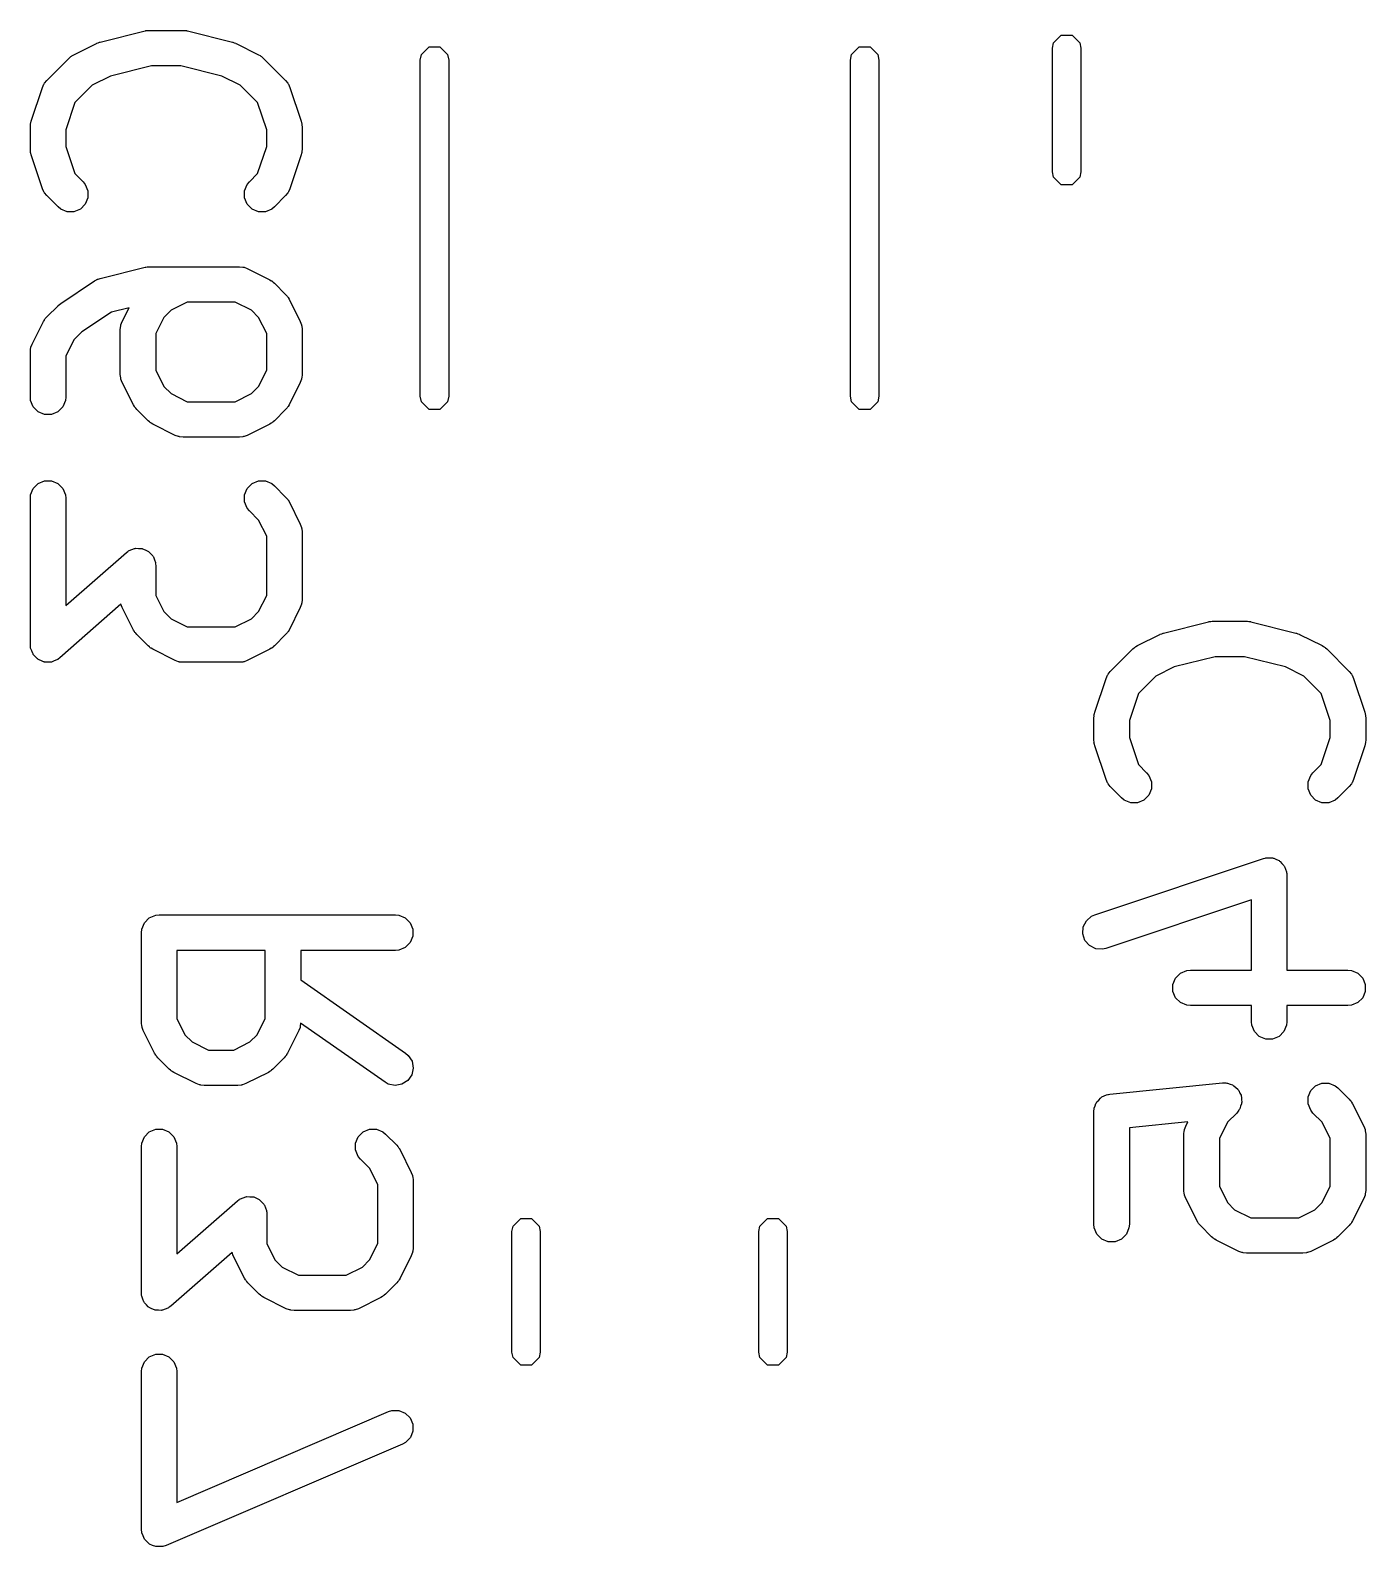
# Model space of a CAD drawing. Header units: inches. Extents: x 1.47 to 5.17, y -6.85 to -1.2.
# Drawn here: x 1.4716 to 1.6941, y -5.1999 to -4.9474 of the extents above; entities that cross this region are included whole.
import ezdxf

# ---------------------------------------------------------------- set-up
doc = ezdxf.new("R2010")
doc.units = ezdxf.units.IN
doc.header["$MEASUREMENT"] = 0
doc.layers.add('B.Silkscreen', color=31, linetype='CONTINUOUS', true_color=0xe8b2a7)

msp = doc.modelspace()

# ---------------------------------------------------------------- linework, layer by layer
at = {"layer": 'B.Silkscreen', "linetype": 'CONTINUOUS'}
for p, q in [((1.48326, -4.94933), (1.49076, -4.94745)), ((1.49076, -4.94745), (1.49086, -4.94744)), ((1.49086, -4.94744), (1.4909, -4.94742)), ((1.4909, -4.94742), (1.49111, -4.9474)), ((1.49111, -4.9474), (1.49133, -4.94737)), ((1.49133, -4.94737), (1.49137, -4.94738)), ((1.49137, -4.94738), (1.49147, -4.94737)), ((1.49147, -4.94737), (1.4971, -4.94737)), ((1.4971, -4.94737), (1.4972, -4.94738)), ((1.4972, -4.94738), (1.49724, -4.94737)), ((1.49724, -4.94737), (1.49746, -4.9474)), ((1.49746, -4.9474), (1.49767, -4.94742)), ((1.49767, -4.94742), (1.49771, -4.94744)), ((1.49771, -4.94744), (1.49781, -4.94745)), ((1.49781, -4.94745), (1.50531, -4.94933)), ((1.4789, -4.95143), (1.48265, -4.94955)), ((1.48265, -4.94955), (1.48269, -4.94954)), ((1.48269, -4.94954), (1.48271, -4.94952)), ((1.48271, -4.94952), (1.48295, -4.94944)), ((1.48295, -4.94944), (1.48319, -4.94935)), ((1.48319, -4.94935), (1.48321, -4.94934)), ((1.48321, -4.94934), (1.48326, -4.94933)), ((1.50531, -4.94933), (1.50535, -4.94934)), ((1.50535, -4.94934), (1.50538, -4.94935)), ((1.50538, -4.94935), (1.50561, -4.94944)), ((1.50561, -4.94944), (1.50586, -4.94952)), ((1.50586, -4.94952), (1.50587, -4.94954)), ((1.50587, -4.94954), (1.50592, -4.94955)), ((1.50592, -4.94955), (1.50967, -4.95143)), ((1.53679, -4.95141), (1.53807, -4.95013)), ((1.53807, -4.95013), (1.53988, -4.95013)), ((1.53988, -4.95013), (1.54116, -4.95141)), ((1.60845, -4.95141), (1.60973, -4.95013)), ((1.60973, -4.95013), (1.61153, -4.95013)), ((1.61153, -4.95013), (1.61281, -4.95141)), ((1.64193, -4.95034), (1.64211, -4.94944)), ((1.64211, -4.94944), (1.64339, -4.94816)), ((1.64339, -4.94816), (1.6452, -4.94816)), ((1.6452, -4.94816), (1.64647, -4.94944)), ((1.64647, -4.94944), (1.64665, -4.95034)), ((1.47439, -4.95573), (1.47814, -4.95198)), ((1.47814, -4.95198), (1.47836, -4.95179)), ((1.47836, -4.95179), (1.47841, -4.95174)), ((1.47841, -4.95174), (1.4785, -4.95168)), ((1.4785, -4.95168), (1.47858, -4.95161)), ((1.47858, -4.95161), (1.47866, -4.95158)), ((1.47866, -4.95158), (1.4789, -4.95143)), ((1.50967, -4.95143), (1.50991, -4.95158)), ((1.50991, -4.95158), (1.50999, -4.95161)), ((1.50999, -4.95161), (1.51007, -4.95168)), ((1.51007, -4.95168), (1.51016, -4.95174)), ((1.51016, -4.95174), (1.51021, -4.95179)), ((1.51021, -4.95179), (1.51043, -4.95198)), ((1.51043, -4.95198), (1.51418, -4.95573)), ((1.53661, -4.95231), (1.53679, -4.95141)), ((1.53661, -5.00832), (1.53661, -4.95231)), ((1.54116, -4.95141), (1.54134, -4.95231)), ((1.54134, -4.95231), (1.54134, -5.00832)), ((1.60827, -4.95231), (1.60845, -4.95141)), ((1.60827, -5.00832), (1.60827, -4.95231)), ((1.61281, -4.95141), (1.61299, -4.95231)), ((1.61299, -4.95231), (1.61299, -5.00832)), ((1.64193, -4.97092), (1.64193, -4.95034)), ((1.64665, -4.95034), (1.64665, -4.97092)), ((1.485, -4.95498), (1.48197, -4.95649)), ((1.49184, -4.95327), (1.485, -4.95498)), ((1.49673, -4.95327), (1.49184, -4.95327)), ((1.50356, -4.95498), (1.49673, -4.95327)), ((1.5066, -4.95649), (1.50356, -4.95498)), ((1.4718, -4.96251), (1.47367, -4.95688)), ((1.47367, -4.95688), (1.47391, -4.95636)), ((1.47391, -4.95636), (1.47398, -4.95628)), ((1.47398, -4.95628), (1.47402, -4.95618)), ((1.47402, -4.95618), (1.47439, -4.95573)), ((1.48197, -4.95649), (1.47905, -4.95941)), ((1.50951, -4.95941), (1.5066, -4.95649)), ((1.51418, -4.95573), (1.51455, -4.95618)), ((1.51455, -4.95618), (1.51459, -4.95628)), ((1.51459, -4.95628), (1.51466, -4.95636)), ((1.51466, -4.95636), (1.5149, -4.95688)), ((1.5149, -4.95688), (1.51677, -4.96251)), ((1.47905, -4.95941), (1.47755, -4.96392)), ((1.51102, -4.96392), (1.50951, -4.95941)), ((1.47169, -4.96297), (1.4717, -4.96287)), ((1.4717, -4.96287), (1.47173, -4.96279)), ((1.47173, -4.96279), (1.4718, -4.96251)), ((1.51677, -4.96251), (1.51684, -4.96279)), ((1.51684, -4.96279), (1.51687, -4.96287)), ((1.51687, -4.96287), (1.51688, -4.96297)), ((1.47165, -4.96344), (1.47168, -4.96315)), ((1.47165, -4.96719), (1.47165, -4.96344)), ((1.47167, -4.96307), (1.47169, -4.96297)), ((1.47168, -4.96315), (1.47167, -4.96307)), ((1.47755, -4.96392), (1.47755, -4.96671)), ((1.51102, -4.96671), (1.51102, -4.96392)), ((1.51688, -4.96297), (1.5169, -4.96307)), ((1.5169, -4.96307), (1.51689, -4.96315)), ((1.51689, -4.96315), (1.51692, -4.96344)), ((1.51692, -4.96344), (1.51692, -4.96719)), ((1.47168, -4.96748), (1.47165, -4.96719)), ((1.47167, -4.96756), (1.47168, -4.96748)), ((1.47169, -4.96766), (1.47167, -4.96756)), ((1.4717, -4.96777), (1.47169, -4.96766)), ((1.47173, -4.96784), (1.4717, -4.96777)), ((1.4718, -4.96813), (1.47173, -4.96784)), ((1.47755, -4.96671), (1.47905, -4.97122)), ((1.50951, -4.97122), (1.51102, -4.96671)), ((1.51684, -4.96784), (1.51677, -4.96813)), ((1.51687, -4.96777), (1.51684, -4.96784)), ((1.51688, -4.96766), (1.51687, -4.96777)), ((1.5169, -4.96756), (1.51688, -4.96766)), ((1.51692, -4.96719), (1.51689, -4.96748)), ((1.51689, -4.96748), (1.5169, -4.96756)), ((1.47367, -4.97375), (1.4718, -4.96813)), ((1.51677, -4.96813), (1.5149, -4.97375)), ((1.47905, -4.97122), (1.48044, -4.9726)), ((1.48044, -4.9726), (1.4808, -4.97305)), ((1.50776, -4.97305), (1.50813, -4.9726)), ((1.50813, -4.9726), (1.50951, -4.97122)), ((1.64211, -4.97182), (1.64193, -4.97092)), ((1.64339, -4.9731), (1.64211, -4.97182)), ((1.64647, -4.97182), (1.6452, -4.9731)), ((1.64665, -4.97092), (1.64647, -4.97182)), ((1.47391, -4.97428), (1.47367, -4.97375)), ((1.47398, -4.97436), (1.47391, -4.97428)), ((1.47402, -4.97446), (1.47398, -4.97436)), ((1.47439, -4.9749), (1.47402, -4.97446)), ((1.47626, -4.97678), (1.47439, -4.9749)), ((1.4808, -4.97305), (1.48124, -4.97411)), ((1.48124, -4.97527), (1.4808, -4.97633)), ((1.48124, -4.97411), (1.48124, -4.97527)), ((1.50732, -4.97411), (1.50776, -4.97305)), ((1.50732, -4.97527), (1.50732, -4.97411)), ((1.50776, -4.97633), (1.50732, -4.97527)), ((1.51418, -4.9749), (1.51231, -4.97678)), ((1.51455, -4.97446), (1.51418, -4.9749)), ((1.51459, -4.97436), (1.51455, -4.97446)), ((1.51466, -4.97428), (1.51459, -4.97436)), ((1.5149, -4.97375), (1.51466, -4.97428)), ((1.6452, -4.9731), (1.64339, -4.9731)), ((1.47671, -4.97715), (1.47626, -4.97678)), ((1.47777, -4.97759), (1.47671, -4.97715)), ((1.47892, -4.97759), (1.47777, -4.97759)), ((1.47999, -4.97715), (1.47892, -4.97759)), ((1.4808, -4.97633), (1.47999, -4.97715)), ((1.50858, -4.97715), (1.50776, -4.97633)), ((1.50964, -4.97759), (1.50858, -4.97715)), ((1.5108, -4.97759), (1.50964, -4.97759)), ((1.51186, -4.97715), (1.5108, -4.97759)), ((1.51231, -4.97678), (1.51186, -4.97715)), ((1.48326, -4.9887), (1.49076, -4.98682)), ((1.49076, -4.98682), (1.49086, -4.98681)), ((1.49086, -4.98681), (1.4909, -4.98679)), ((1.4909, -4.98679), (1.49111, -4.98677)), ((1.49111, -4.98677), (1.49133, -4.98674)), ((1.49133, -4.98674), (1.49137, -4.98675)), ((1.49137, -4.98675), (1.49147, -4.98674)), ((1.49147, -4.98674), (1.50647, -4.98674)), ((1.50647, -4.98674), (1.50705, -4.98679)), ((1.50705, -4.98679), (1.50714, -4.98683)), ((1.50714, -4.98683), (1.50725, -4.98684)), ((1.50725, -4.98684), (1.50779, -4.98705)), ((1.50779, -4.98705), (1.51154, -4.98892)), ((1.47671, -4.99286), (1.48234, -4.98911)), ((1.48234, -4.98911), (1.48265, -4.98894)), ((1.48265, -4.98894), (1.48271, -4.98889)), ((1.48271, -4.98889), (1.48278, -4.98887)), ((1.48278, -4.98887), (1.48285, -4.98883)), ((1.48285, -4.98883), (1.48292, -4.98882)), ((1.48292, -4.98882), (1.48326, -4.9887)), ((1.51154, -4.98892), (1.51179, -4.98908)), ((1.51179, -4.98908), (1.51186, -4.98911)), ((1.51186, -4.98911), (1.51194, -4.98917)), ((1.51194, -4.98917), (1.51203, -4.98923)), ((1.51203, -4.98923), (1.51208, -4.98929)), ((1.51208, -4.98929), (1.51231, -4.98948)), ((1.51231, -4.98948), (1.51418, -4.99135)), ((1.47626, -4.99322), (1.47649, -4.99303)), ((1.47649, -4.99303), (1.47671, -4.99286)), ((1.47671, -4.99286), (1.47671, -4.99286)), ((1.47671, -4.99286), (1.47671, -4.99286)), ((1.49779, -4.99264), (1.4951, -4.99399)), ((1.50577, -4.99264), (1.49779, -4.99264)), ((1.50847, -4.99399), (1.50577, -4.99264)), ((1.51418, -4.99135), (1.51437, -4.99158)), ((1.51437, -4.99158), (1.51443, -4.99163)), ((1.51443, -4.99163), (1.51448, -4.99172)), ((1.51448, -4.99172), (1.51455, -4.9918)), ((1.51455, -4.9918), (1.51458, -4.99187)), ((1.51458, -4.99187), (1.51474, -4.99212)), ((1.51474, -4.99212), (1.51661, -4.99587)), ((1.47383, -4.99587), (1.47399, -4.99562)), ((1.47399, -4.99562), (1.47402, -4.99555)), ((1.47402, -4.99555), (1.47409, -4.99547)), ((1.47409, -4.99547), (1.47414, -4.99538)), ((1.47414, -4.99538), (1.4742, -4.99533)), ((1.4742, -4.99533), (1.47439, -4.9951)), ((1.47439, -4.9951), (1.47626, -4.99323)), ((1.47626, -4.99323), (1.47626, -4.99322)), ((1.47626, -4.99322), (1.47626, -4.99322)), ((1.48519, -4.9943), (1.48023, -4.99761)), ((1.4881, -4.99357), (1.48519, -4.9943)), ((1.48696, -4.99587), (1.4881, -4.99357)), ((1.4939, -4.99519), (1.49255, -4.99788)), ((1.4951, -4.99399), (1.4939, -4.99519)), ((1.50967, -4.99519), (1.50847, -4.99399)), ((1.51102, -4.99788), (1.50967, -4.99519)), ((1.47196, -4.99962), (1.47383, -4.99587)), ((1.48023, -4.99761), (1.4789, -4.99894)), ((1.48664, -4.99719), (1.4867, -4.99661)), ((1.48664, -5.00469), (1.48664, -4.99719)), ((1.4867, -4.99661), (1.48674, -4.99651)), ((1.48674, -4.99651), (1.48675, -4.99641)), ((1.48675, -4.99641), (1.48696, -4.99587)), ((1.49255, -4.99788), (1.49255, -5.00399)), ((1.51102, -5.00399), (1.51102, -4.99788)), ((1.51661, -4.99587), (1.51682, -4.99641)), ((1.51682, -4.99641), (1.51682, -4.99651)), ((1.51682, -4.99651), (1.51687, -4.99661)), ((1.51687, -4.99661), (1.51692, -4.99719)), ((1.51692, -4.99719), (1.51692, -5.00469)), ((1.47165, -5.00094), (1.4717, -5.00036)), ((1.4717, -5.00036), (1.47174, -5.00026)), ((1.47174, -5.00026), (1.47175, -5.00016)), ((1.47175, -5.00016), (1.47196, -4.99962)), ((1.4789, -4.99894), (1.47755, -5.00163)), ((1.47165, -5.00844), (1.47165, -5.00094)), ((1.47755, -5.00163), (1.47755, -5.00844)), ((1.4867, -5.00526), (1.48664, -5.00469)), ((1.48674, -5.00536), (1.4867, -5.00526)), ((1.48675, -5.00547), (1.48674, -5.00536)), ((1.48696, -5.00601), (1.48675, -5.00547)), ((1.49255, -5.00399), (1.4939, -5.00669)), ((1.50967, -5.00669), (1.51102, -5.00399)), ((1.51682, -5.00547), (1.51661, -5.00601)), ((1.51687, -5.00526), (1.51682, -5.00536)), ((1.51682, -5.00536), (1.51682, -5.00547)), ((1.51692, -5.00469), (1.51687, -5.00526)), ((1.48883, -5.00976), (1.48696, -5.00601)), ((1.4939, -5.00669), (1.4951, -5.00788)), ((1.4951, -5.00788), (1.49779, -5.00923)), ((1.50577, -5.00923), (1.50847, -5.00788)), ((1.50847, -5.00788), (1.50967, -5.00669)), ((1.51661, -5.00601), (1.51474, -5.00976)), ((1.53679, -5.00922), (1.53661, -5.00832)), ((1.54134, -5.00832), (1.54116, -5.00922)), ((1.60845, -5.00922), (1.60827, -5.00832)), ((1.61299, -5.00832), (1.61281, -5.00922)), ((1.4717, -5.00901), (1.47165, -5.00844)), ((1.47214, -5.01008), (1.4717, -5.00901)), ((1.47296, -5.01089), (1.47214, -5.01008)), ((1.47402, -5.01133), (1.47296, -5.01089)), ((1.47624, -5.01089), (1.47518, -5.01133)), ((1.47705, -5.01008), (1.47624, -5.01089)), ((1.4775, -5.00901), (1.47705, -5.01008)), ((1.47755, -5.00844), (1.4775, -5.00901)), ((1.48899, -5.01), (1.48883, -5.00976)), ((1.48902, -5.01008), (1.48899, -5.01)), ((1.48908, -5.01016), (1.48902, -5.01008)), ((1.48914, -5.01025), (1.48908, -5.01016)), ((1.4892, -5.0103), (1.48914, -5.01025)), ((1.48938, -5.01052), (1.4892, -5.0103)), ((1.49126, -5.0124), (1.48938, -5.01052)), ((1.49779, -5.00923), (1.50577, -5.00923)), ((1.51418, -5.01052), (1.51231, -5.0124)), ((1.51437, -5.0103), (1.51418, -5.01052)), ((1.51443, -5.01025), (1.51437, -5.0103)), ((1.51448, -5.01016), (1.51443, -5.01025)), ((1.51455, -5.01008), (1.51448, -5.01016)), ((1.51458, -5.01), (1.51455, -5.01008)), ((1.51474, -5.00976), (1.51458, -5.01)), ((1.53807, -5.0105), (1.53679, -5.00922)), ((1.53988, -5.0105), (1.53807, -5.0105)), ((1.54116, -5.00922), (1.53988, -5.0105)), ((1.60973, -5.0105), (1.60845, -5.00922)), ((1.61153, -5.0105), (1.60973, -5.0105)), ((1.61281, -5.00922), (1.61153, -5.0105)), ((1.47518, -5.01133), (1.47402, -5.01133)), ((1.49149, -5.01258), (1.49126, -5.0124)), ((1.49154, -5.01264), (1.49149, -5.01258)), ((1.49163, -5.0127), (1.49154, -5.01264)), ((1.49171, -5.01277), (1.49163, -5.0127)), ((1.49178, -5.0128), (1.49171, -5.01277)), ((1.49203, -5.01295), (1.49178, -5.0128)), ((1.49578, -5.01483), (1.49203, -5.01295)), ((1.51154, -5.01295), (1.50779, -5.01483)), ((1.51179, -5.0128), (1.51154, -5.01295)), ((1.51186, -5.01277), (1.51179, -5.0128)), ((1.51194, -5.0127), (1.51186, -5.01277)), ((1.51203, -5.01264), (1.51194, -5.0127)), ((1.51208, -5.01258), (1.51203, -5.01264)), ((1.51231, -5.0124), (1.51208, -5.01258)), ((1.49632, -5.01503), (1.49578, -5.01483)), ((1.49642, -5.01504), (1.49632, -5.01503)), ((1.49652, -5.01508), (1.49642, -5.01504)), ((1.4971, -5.01514), (1.49652, -5.01508)), ((1.50647, -5.01514), (1.4971, -5.01514)), ((1.50705, -5.01508), (1.50647, -5.01514)), ((1.50714, -5.01504), (1.50705, -5.01508)), ((1.50725, -5.01503), (1.50714, -5.01504)), ((1.50779, -5.01483), (1.50725, -5.01503)), ((1.47214, -5.02367), (1.47296, -5.02285)), ((1.47296, -5.02285), (1.47402, -5.02241)), ((1.47402, -5.02241), (1.47518, -5.02241)), ((1.47518, -5.02241), (1.47624, -5.02285)), ((1.47624, -5.02285), (1.47705, -5.02367)), ((1.50776, -5.02367), (1.50858, -5.02285)), ((1.50858, -5.02285), (1.50964, -5.02241)), ((1.50964, -5.02241), (1.5108, -5.02241)), ((1.5108, -5.02241), (1.51186, -5.02285)), ((1.51186, -5.02285), (1.51231, -5.02322)), ((1.51231, -5.02322), (1.51418, -5.0251)), ((1.47165, -5.02531), (1.4717, -5.02473)), ((1.47165, -5.04968), (1.47165, -5.02531)), ((1.4717, -5.02473), (1.47214, -5.02367)), ((1.47705, -5.02367), (1.4775, -5.02473)), ((1.4775, -5.02473), (1.47755, -5.02531)), ((1.47755, -5.02531), (1.47755, -5.04317)), ((1.50732, -5.02473), (1.50776, -5.02367)), ((1.50732, -5.02589), (1.50732, -5.02473)), ((1.50776, -5.02695), (1.50732, -5.02589)), ((1.51418, -5.0251), (1.51437, -5.02532)), ((1.51437, -5.02532), (1.51443, -5.02537)), ((1.51443, -5.02537), (1.51448, -5.02546)), ((1.51448, -5.02546), (1.51455, -5.02554)), ((1.51455, -5.02554), (1.51458, -5.02562)), ((1.51458, -5.02562), (1.51474, -5.02586)), ((1.51474, -5.02586), (1.51661, -5.02961)), ((1.50813, -5.0274), (1.50776, -5.02695)), ((1.50967, -5.02893), (1.50813, -5.0274)), ((1.51102, -5.03163), (1.50967, -5.02893)), ((1.51661, -5.02961), (1.51682, -5.03015)), ((1.51682, -5.03015), (1.51682, -5.03026)), ((1.51682, -5.03026), (1.51687, -5.03036)), ((1.51687, -5.03036), (1.51692, -5.03093)), ((1.51692, -5.03093), (1.51692, -5.04218)), ((1.51102, -5.04149), (1.51102, -5.03163)), ((1.47755, -5.04317), (1.48765, -5.03434)), ((1.48765, -5.03434), (1.4879, -5.03416)), ((1.4879, -5.03416), (1.48796, -5.0341)), ((1.48796, -5.0341), (1.48801, -5.03408)), ((1.48801, -5.03408), (1.48812, -5.034)), ((1.48812, -5.034), (1.48858, -5.03385)), ((1.48858, -5.03385), (1.48902, -5.03366)), ((1.48902, -5.03366), (1.48912, -5.03366)), ((1.48912, -5.03366), (1.48922, -5.03363)), ((1.48922, -5.03363), (1.48969, -5.03366)), ((1.48969, -5.03366), (1.49017, -5.03366)), ((1.49017, -5.03366), (1.49027, -5.0337)), ((1.49027, -5.0337), (1.49036, -5.03371)), ((1.49036, -5.03371), (1.49079, -5.03392)), ((1.49079, -5.03392), (1.49124, -5.0341)), ((1.49124, -5.0341), (1.49131, -5.03417)), ((1.49131, -5.03417), (1.4914, -5.03422)), ((1.4914, -5.03422), (1.49171, -5.03458)), ((1.49171, -5.03458), (1.49205, -5.03492)), ((1.49205, -5.03492), (1.49209, -5.03501)), ((1.49209, -5.03501), (1.49216, -5.03508)), ((1.49216, -5.03508), (1.49231, -5.03554)), ((1.49231, -5.03554), (1.49249, -5.03598)), ((1.49249, -5.03598), (1.49251, -5.03612)), ((1.49251, -5.03612), (1.49253, -5.03618)), ((1.49253, -5.03618), (1.49252, -5.03625)), ((1.49252, -5.03625), (1.49255, -5.03656)), ((1.49255, -5.03656), (1.49255, -5.04149)), ((1.48675, -5.04297), (1.47654, -5.0519)), ((1.48696, -5.0435), (1.48675, -5.04297)), ((1.48883, -5.04725), (1.48696, -5.0435)), ((1.49255, -5.04149), (1.4939, -5.04418)), ((1.50967, -5.04418), (1.51102, -5.04149)), ((1.51661, -5.0435), (1.51474, -5.04725)), ((1.51682, -5.04296), (1.51661, -5.0435)), ((1.51687, -5.04276), (1.51682, -5.04286)), ((1.51682, -5.04286), (1.51682, -5.04296)), ((1.51692, -5.04218), (1.51687, -5.04276)), ((1.4939, -5.04418), (1.4951, -5.04538)), ((1.4951, -5.04538), (1.49779, -5.04673)), ((1.50577, -5.04673), (1.50847, -5.04538)), ((1.50847, -5.04538), (1.50967, -5.04418)), ((1.66042, -5.04775), (1.66792, -5.04588)), ((1.66792, -5.04588), (1.66802, -5.04586)), ((1.66802, -5.04586), (1.66806, -5.04585)), ((1.66806, -5.04585), (1.66828, -5.04583)), ((1.66828, -5.04583), (1.66849, -5.04579)), ((1.66849, -5.04579), (1.66854, -5.0458)), ((1.66854, -5.0458), (1.66864, -5.04579)), ((1.66864, -5.04579), (1.67426, -5.04579)), ((1.67426, -5.04579), (1.67436, -5.0458)), ((1.67436, -5.0458), (1.67441, -5.04579)), ((1.67441, -5.04579), (1.67462, -5.04583)), ((1.67462, -5.04583), (1.67484, -5.04585)), ((1.67484, -5.04585), (1.67488, -5.04586)), ((1.67488, -5.04586), (1.67498, -5.04588)), ((1.67498, -5.04588), (1.68248, -5.04775)), ((1.48899, -5.0475), (1.48883, -5.04725)), ((1.48902, -5.04757), (1.48899, -5.0475)), ((1.48908, -5.04765), (1.48902, -5.04757)), ((1.48914, -5.04774), (1.48908, -5.04765)), ((1.4892, -5.04779), (1.48914, -5.04774)), ((1.48938, -5.04802), (1.4892, -5.04779)), ((1.49126, -5.04989), (1.48938, -5.04802)), ((1.49779, -5.04673), (1.50577, -5.04673)), ((1.51418, -5.04802), (1.51231, -5.04989)), ((1.51437, -5.04779), (1.51418, -5.04802)), ((1.51443, -5.04774), (1.51437, -5.04779)), ((1.51448, -5.04765), (1.51443, -5.04774)), ((1.51455, -5.04757), (1.51448, -5.04765)), ((1.51458, -5.0475), (1.51455, -5.04757)), ((1.51474, -5.04725), (1.51458, -5.0475)), ((1.65607, -5.04985), (1.65982, -5.04798)), ((1.65982, -5.04798), (1.65986, -5.04796)), ((1.65986, -5.04796), (1.65988, -5.04795)), ((1.65988, -5.04795), (1.66012, -5.04786)), ((1.66012, -5.04786), (1.66036, -5.04777)), ((1.66036, -5.04777), (1.66038, -5.04777)), ((1.66038, -5.04777), (1.66042, -5.04775)), ((1.68248, -5.04775), (1.68252, -5.04777)), ((1.68252, -5.04777), (1.68254, -5.04777)), ((1.68254, -5.04777), (1.68278, -5.04786)), ((1.68278, -5.04786), (1.68302, -5.04795)), ((1.68302, -5.04795), (1.68304, -5.04796)), ((1.68304, -5.04796), (1.68308, -5.04798)), ((1.68308, -5.04798), (1.68683, -5.04985)), ((1.47168, -5.04999), (1.47165, -5.04968)), ((1.47167, -5.05006), (1.47168, -5.04999)), ((1.47169, -5.05012), (1.47167, -5.05006)), ((1.4717, -5.05026), (1.47169, -5.05012)), ((1.47189, -5.0507), (1.4717, -5.05026)), ((1.47204, -5.05115), (1.47189, -5.0507)), ((1.47211, -5.05123), (1.47204, -5.05115)), ((1.47214, -5.05132), (1.47211, -5.05123)), ((1.49149, -5.05008), (1.49126, -5.04989)), ((1.49154, -5.05014), (1.49149, -5.05008)), ((1.49163, -5.0502), (1.49154, -5.05014)), ((1.49171, -5.05026), (1.49163, -5.0502)), ((1.49178, -5.05029), (1.49171, -5.05026)), ((1.49203, -5.05045), (1.49178, -5.05029)), ((1.49578, -5.05232), (1.49203, -5.05045)), ((1.51154, -5.05045), (1.50779, -5.05232)), ((1.51179, -5.05029), (1.51154, -5.05045)), ((1.51186, -5.05026), (1.51179, -5.05029)), ((1.51194, -5.0502), (1.51186, -5.05026)), ((1.51203, -5.05014), (1.51194, -5.0502)), ((1.51208, -5.05008), (1.51203, -5.05014)), ((1.51231, -5.04989), (1.51208, -5.05008)), ((1.65155, -5.05416), (1.6553, -5.05041)), ((1.6553, -5.05041), (1.65553, -5.05022)), ((1.65553, -5.05022), (1.65558, -5.05016)), ((1.65558, -5.05016), (1.65567, -5.0501)), ((1.65567, -5.0501), (1.65575, -5.05004)), ((1.65575, -5.05004), (1.65582, -5.05001)), ((1.65582, -5.05001), (1.65607, -5.04985)), ((1.68683, -5.04985), (1.68708, -5.05001)), ((1.68708, -5.05001), (1.68715, -5.05004)), ((1.68715, -5.05004), (1.68723, -5.0501)), ((1.68723, -5.0501), (1.68732, -5.05016)), ((1.68732, -5.05016), (1.68737, -5.05022)), ((1.68737, -5.05022), (1.6876, -5.05041)), ((1.6876, -5.05041), (1.69135, -5.05416)), ((1.47248, -5.05166), (1.47214, -5.05132)), ((1.4728, -5.05202), (1.47248, -5.05166)), ((1.47289, -5.05207), (1.4728, -5.05202)), ((1.47296, -5.05214), (1.47289, -5.05207)), ((1.4734, -5.05232), (1.47296, -5.05214)), ((1.47383, -5.05253), (1.4734, -5.05232)), ((1.47393, -5.05254), (1.47383, -5.05253)), ((1.47402, -5.05258), (1.47393, -5.05254)), ((1.4745, -5.05258), (1.47402, -5.05258)), ((1.47498, -5.05261), (1.4745, -5.05258)), ((1.47508, -5.05258), (1.47498, -5.05261)), ((1.47518, -5.05258), (1.47508, -5.05258)), ((1.47562, -5.05239), (1.47518, -5.05258)), ((1.47607, -5.05224), (1.47562, -5.05239)), ((1.47619, -5.05216), (1.47607, -5.05224)), ((1.47624, -5.05214), (1.47619, -5.05216)), ((1.47629, -5.05208), (1.47624, -5.05214)), ((1.47654, -5.0519), (1.47629, -5.05208)), ((1.49632, -5.05253), (1.49578, -5.05232)), ((1.49642, -5.05254), (1.49632, -5.05253)), ((1.49652, -5.05258), (1.49642, -5.05254)), ((1.4971, -5.05263), (1.49652, -5.05258)), ((1.50647, -5.05263), (1.4971, -5.05263)), ((1.50705, -5.05258), (1.50647, -5.05263)), ((1.50714, -5.05254), (1.50705, -5.05258)), ((1.50725, -5.05253), (1.50714, -5.05254)), ((1.50779, -5.05232), (1.50725, -5.05253)), ((1.66217, -5.0534), (1.65914, -5.05492)), ((1.669, -5.0517), (1.66217, -5.0534)), ((1.6739, -5.0517), (1.669, -5.0517)), ((1.68073, -5.0534), (1.6739, -5.0517)), ((1.68376, -5.05492), (1.68073, -5.0534)), ((1.64896, -5.06093), (1.65084, -5.05531)), ((1.65084, -5.05531), (1.65107, -5.05478)), ((1.65107, -5.05478), (1.65114, -5.0547)), ((1.65114, -5.0547), (1.65118, -5.0546)), ((1.65118, -5.0546), (1.65155, -5.05416)), ((1.65914, -5.05492), (1.65622, -5.05784)), ((1.68668, -5.05784), (1.68376, -5.05492)), ((1.69135, -5.05416), (1.69171, -5.0546)), ((1.69171, -5.0546), (1.69176, -5.0547)), ((1.69176, -5.0547), (1.69183, -5.05478)), ((1.69183, -5.05478), (1.69206, -5.05531)), ((1.69206, -5.05531), (1.69394, -5.06093)), ((1.65622, -5.05784), (1.65472, -5.06235)), ((1.68818, -5.06235), (1.68668, -5.05784)), ((1.64883, -5.0615), (1.64886, -5.0614)), ((1.64886, -5.0614), (1.64887, -5.06129)), ((1.64887, -5.06129), (1.6489, -5.06122)), ((1.6489, -5.06122), (1.64896, -5.06093)), ((1.69394, -5.06093), (1.694, -5.06122)), ((1.694, -5.06122), (1.69403, -5.06129)), ((1.69403, -5.06129), (1.69404, -5.0614)), ((1.69404, -5.0614), (1.69406, -5.0615)), ((1.64881, -5.06187), (1.64884, -5.06158)), ((1.64881, -5.06562), (1.64881, -5.06187)), ((1.64884, -5.06158), (1.64883, -5.0615)), ((1.65472, -5.06235), (1.65472, -5.06514)), ((1.68818, -5.06514), (1.68818, -5.06235)), ((1.69406, -5.0615), (1.69406, -5.06158)), ((1.69406, -5.06158), (1.69409, -5.06187)), ((1.69409, -5.06187), (1.69409, -5.06562)), ((1.64884, -5.06591), (1.64881, -5.06562)), ((1.64883, -5.06599), (1.64884, -5.06591)), ((1.64886, -5.06609), (1.64883, -5.06599)), ((1.64887, -5.06619), (1.64886, -5.06609)), ((1.6489, -5.06626), (1.64887, -5.06619)), ((1.64896, -5.06655), (1.6489, -5.06626)), ((1.65472, -5.06514), (1.65622, -5.06965)), ((1.68668, -5.06965), (1.68818, -5.06514)), ((1.694, -5.06626), (1.69394, -5.06655)), ((1.69403, -5.06619), (1.694, -5.06626)), ((1.69404, -5.06609), (1.69403, -5.06619)), ((1.69406, -5.06599), (1.69404, -5.06609)), ((1.69409, -5.06562), (1.69406, -5.06591)), ((1.69406, -5.06591), (1.69406, -5.06599)), ((1.65084, -5.07217), (1.64896, -5.06655)), ((1.69394, -5.06655), (1.69206, -5.07217)), ((1.65622, -5.06965), (1.6576, -5.07103)), ((1.6576, -5.07103), (1.65797, -5.07148)), ((1.65797, -5.07148), (1.65841, -5.07254)), ((1.68449, -5.07254), (1.68493, -5.07148)), ((1.68493, -5.07148), (1.6853, -5.07103)), ((1.6853, -5.07103), (1.68668, -5.06965)), ((1.65107, -5.0727), (1.65084, -5.07217)), ((1.65114, -5.07278), (1.65107, -5.0727)), ((1.65118, -5.07288), (1.65114, -5.07278)), ((1.65155, -5.07333), (1.65118, -5.07288)), ((1.65343, -5.0752), (1.65155, -5.07333)), ((1.65841, -5.07369), (1.65797, -5.07476)), ((1.65841, -5.07254), (1.65841, -5.07369)), ((1.68449, -5.07369), (1.68449, -5.07254)), ((1.68493, -5.07476), (1.68449, -5.07369)), ((1.69135, -5.07333), (1.68947, -5.0752)), ((1.69171, -5.07288), (1.69135, -5.07333)), ((1.69176, -5.07278), (1.69171, -5.07288)), ((1.69183, -5.0727), (1.69176, -5.07278)), ((1.69206, -5.07217), (1.69183, -5.0727)), ((1.65387, -5.07557), (1.65343, -5.0752)), ((1.65494, -5.07601), (1.65387, -5.07557)), ((1.65609, -5.07601), (1.65494, -5.07601)), ((1.65715, -5.07557), (1.65609, -5.07601)), ((1.65797, -5.07476), (1.65715, -5.07557)), ((1.68574, -5.07557), (1.68493, -5.07476)), ((1.68681, -5.07601), (1.68574, -5.07557)), ((1.68796, -5.07601), (1.68681, -5.07601)), ((1.68903, -5.07557), (1.68796, -5.07601)), ((1.68947, -5.0752), (1.68903, -5.07557)), ((1.64896, -5.09469), (1.67708, -5.08531)), ((1.67708, -5.08531), (1.67736, -5.08525)), ((1.67736, -5.08525), (1.67744, -5.08522)), ((1.67744, -5.08522), (1.67749, -5.08522)), ((1.67749, -5.08522), (1.67764, -5.08518)), ((1.67764, -5.08518), (1.67811, -5.08522)), ((1.67811, -5.08522), (1.67859, -5.08522)), ((1.67859, -5.08522), (1.67869, -5.08526)), ((1.67869, -5.08526), (1.67879, -5.08527)), ((1.67879, -5.08527), (1.67921, -5.08548)), ((1.67921, -5.08548), (1.67965, -5.08566)), ((1.67965, -5.08566), (1.67973, -5.08573)), ((1.67973, -5.08573), (1.67982, -5.08578)), ((1.67982, -5.08578), (1.68013, -5.08614)), ((1.68013, -5.08614), (1.68047, -5.08647)), ((1.68047, -5.08647), (1.68051, -5.08657)), ((1.68051, -5.08657), (1.68058, -5.08665)), ((1.68058, -5.08665), (1.68073, -5.0871)), ((1.68073, -5.0871), (1.68091, -5.08754)), ((1.68091, -5.08754), (1.68092, -5.08769)), ((1.68092, -5.08769), (1.68094, -5.08774)), ((1.68094, -5.08774), (1.68094, -5.08782)), ((1.68094, -5.08782), (1.68096, -5.08811)), ((1.68096, -5.08811), (1.68096, -5.10391)), ((1.67506, -5.09221), (1.65082, -5.10029)), ((1.67506, -5.10391), (1.67506, -5.09221)), ((1.49021, -5.09709), (1.49065, -5.09603)), ((1.49065, -5.09603), (1.49146, -5.09521)), ((1.49146, -5.09521), (1.49253, -5.09477)), ((1.49253, -5.09477), (1.4931, -5.09471)), ((1.4931, -5.09471), (1.53247, -5.09471)), ((1.53247, -5.09471), (1.53305, -5.09477)), ((1.53305, -5.09477), (1.53411, -5.09521)), ((1.53411, -5.09521), (1.53493, -5.09603)), ((1.53493, -5.09603), (1.53537, -5.09709)), ((1.64696, -5.09786), (1.64704, -5.09671)), ((1.64704, -5.09671), (1.64756, -5.09568)), ((1.64756, -5.09568), (1.64843, -5.09492)), ((1.64843, -5.09492), (1.64896, -5.09469)), ((1.49015, -5.09767), (1.49021, -5.09709)), ((1.49015, -5.11266), (1.49015, -5.09767)), ((1.53537, -5.09824), (1.53493, -5.09931)), ((1.53537, -5.09709), (1.53537, -5.09824)), ((1.64732, -5.09895), (1.64696, -5.09786)), ((1.64808, -5.09982), (1.64732, -5.09895)), ((1.51077, -5.10062), (1.49606, -5.10062)), ((1.49606, -5.10062), (1.49606, -5.11197)), ((1.51077, -5.11197), (1.51077, -5.10062)), ((1.53247, -5.10062), (1.51668, -5.10062)), ((1.51668, -5.10062), (1.51668, -5.1055)), ((1.53305, -5.10056), (1.53247, -5.10062)), ((1.53411, -5.10012), (1.53305, -5.10056)), ((1.53493, -5.09931), (1.53411, -5.10012)), ((1.64911, -5.10034), (1.64808, -5.09982)), ((1.65026, -5.10042), (1.64911, -5.10034)), ((1.65082, -5.10029), (1.65026, -5.10042)), ((1.66325, -5.10441), (1.66431, -5.10397)), ((1.66431, -5.10397), (1.66489, -5.10391)), ((1.66489, -5.10391), (1.67506, -5.10391)), ((1.68096, -5.10391), (1.69113, -5.10391)), ((1.69113, -5.10391), (1.69171, -5.10397)), ((1.69171, -5.10397), (1.69278, -5.10441)), ((1.51668, -5.1055), (1.53417, -5.11774)), ((1.66199, -5.10629), (1.66243, -5.10522)), ((1.66199, -5.10744), (1.66199, -5.10629)), ((1.66243, -5.10522), (1.66325, -5.10441)), ((1.69278, -5.10441), (1.69359, -5.10522)), ((1.69359, -5.10522), (1.69403, -5.10629)), ((1.69403, -5.10629), (1.69403, -5.10744)), ((1.66243, -5.1085), (1.66199, -5.10744)), ((1.66325, -5.10932), (1.66243, -5.1085)), ((1.66431, -5.10976), (1.66325, -5.10932)), ((1.69278, -5.10932), (1.69171, -5.10976)), ((1.69359, -5.1085), (1.69278, -5.10932)), ((1.69403, -5.10744), (1.69359, -5.1085)), ((1.66489, -5.10981), (1.66431, -5.10976)), ((1.67506, -5.10981), (1.66489, -5.10981)), ((1.67506, -5.11249), (1.67506, -5.10981)), ((1.69113, -5.10981), (1.68096, -5.10981)), ((1.68096, -5.10981), (1.68096, -5.11249)), ((1.69171, -5.10976), (1.69113, -5.10981)), ((1.49021, -5.11324), (1.49015, -5.11266)), ((1.49025, -5.11334), (1.49021, -5.11324)), ((1.49026, -5.11344), (1.49025, -5.11334)), ((1.49046, -5.11398), (1.49026, -5.11344)), ((1.49234, -5.11773), (1.49046, -5.11398)), ((1.49606, -5.11197), (1.4974, -5.11466)), ((1.50942, -5.11466), (1.51077, -5.11197)), ((1.51637, -5.11398), (1.51449, -5.11773)), ((1.51657, -5.11344), (1.51637, -5.11398)), ((1.51658, -5.11334), (1.51657, -5.11344)), ((1.51662, -5.11324), (1.51658, -5.11334)), ((1.51667, -5.11271), (1.51662, -5.11324)), ((1.53078, -5.12258), (1.51667, -5.11271)), ((1.67512, -5.11306), (1.67506, -5.11249)), ((1.67556, -5.11413), (1.67512, -5.11306)), ((1.67637, -5.11494), (1.67556, -5.11413)), ((1.68047, -5.11413), (1.67965, -5.11494)), ((1.68091, -5.11306), (1.68047, -5.11413)), ((1.68096, -5.11249), (1.68091, -5.11306)), ((1.4974, -5.11466), (1.4986, -5.11586)), ((1.4986, -5.11586), (1.5013, -5.11721)), ((1.50553, -5.11721), (1.50823, -5.11586)), ((1.50823, -5.11586), (1.50942, -5.11466)), ((1.67744, -5.11538), (1.67637, -5.11494)), ((1.67859, -5.11538), (1.67744, -5.11538)), ((1.67965, -5.11494), (1.67859, -5.11538)), ((1.49249, -5.11798), (1.49234, -5.11773)), ((1.49252, -5.11805), (1.49249, -5.11798)), ((1.49259, -5.11813), (1.49252, -5.11805)), ((1.49265, -5.11822), (1.49259, -5.11813)), ((1.4927, -5.11828), (1.49265, -5.11822)), ((1.49289, -5.1185), (1.4927, -5.11828)), ((1.49476, -5.12038), (1.49289, -5.1185)), ((1.5013, -5.11721), (1.50553, -5.11721)), ((1.51394, -5.1185), (1.51206, -5.12038)), ((1.51412, -5.11828), (1.51394, -5.1185)), ((1.51418, -5.11822), (1.51412, -5.11828)), ((1.51424, -5.11813), (1.51418, -5.11822)), ((1.51431, -5.11805), (1.51424, -5.11813)), ((1.51434, -5.11798), (1.51431, -5.11805)), ((1.51449, -5.11773), (1.51434, -5.11798)), ((1.53417, -5.11774), (1.53461, -5.11812)), ((1.53461, -5.11812), (1.53523, -5.11909)), ((1.53523, -5.11909), (1.53543, -5.12023)), ((1.49499, -5.12056), (1.49476, -5.12038)), ((1.49504, -5.12062), (1.49499, -5.12056)), ((1.49513, -5.12068), (1.49504, -5.12062)), ((1.49521, -5.12074), (1.49513, -5.12068)), ((1.49528, -5.12077), (1.49521, -5.12074)), ((1.49553, -5.12093), (1.49528, -5.12077)), ((1.49928, -5.1228), (1.49553, -5.12093)), ((1.5113, -5.12093), (1.50755, -5.1228)), ((1.51154, -5.12077), (1.5113, -5.12093)), ((1.51162, -5.12074), (1.51154, -5.12077)), ((1.5117, -5.12068), (1.51162, -5.12074)), ((1.51179, -5.12062), (1.5117, -5.12068)), ((1.51184, -5.12056), (1.51179, -5.12062)), ((1.51206, -5.12038), (1.51184, -5.12056)), ((1.53518, -5.12135), (1.53452, -5.1223)), ((1.53543, -5.12023), (1.53518, -5.12135)), ((1.49982, -5.12301), (1.49928, -5.1228)), ((1.49993, -5.12302), (1.49982, -5.12301)), ((1.50003, -5.12306), (1.49993, -5.12302)), ((1.5006, -5.12312), (1.50003, -5.12306)), ((1.50623, -5.12312), (1.5006, -5.12312)), ((1.5068, -5.12306), (1.50623, -5.12312)), ((1.5069, -5.12302), (1.5068, -5.12306)), ((1.50701, -5.12301), (1.5069, -5.12302)), ((1.50755, -5.1228), (1.50701, -5.12301)), ((1.53128, -5.12287), (1.53078, -5.12258)), ((1.53241, -5.12312), (1.53128, -5.12287)), ((1.53354, -5.12291), (1.53241, -5.12312)), ((1.53452, -5.1223), (1.53354, -5.12291)), ((1.65126, -5.12459), (1.65147, -5.12455)), ((1.65147, -5.12455), (1.67022, -5.12267)), ((1.67022, -5.12267), (1.6708, -5.12267)), ((1.6708, -5.12267), (1.67094, -5.12271)), ((1.67094, -5.12271), (1.67109, -5.12271)), ((1.67109, -5.12271), (1.67149, -5.12288)), ((1.67149, -5.12288), (1.6719, -5.123)), ((1.6719, -5.123), (1.67202, -5.1231)), ((1.67202, -5.1231), (1.67215, -5.12315)), ((1.67215, -5.12315), (1.67246, -5.12346)), ((1.67246, -5.12346), (1.67279, -5.12373)), ((1.67279, -5.12373), (1.67286, -5.12386)), ((1.67286, -5.12386), (1.67297, -5.12397)), ((1.67297, -5.12397), (1.67313, -5.12437)), ((1.67313, -5.12437), (1.67334, -5.12475)), ((1.68449, -5.12503), (1.68493, -5.12397)), ((1.68493, -5.12397), (1.68574, -5.12315)), ((1.68574, -5.12315), (1.68681, -5.12271)), ((1.68681, -5.12271), (1.68796, -5.12271)), ((1.68796, -5.12271), (1.68903, -5.12315)), ((1.68903, -5.12315), (1.68947, -5.12352)), ((1.68947, -5.12352), (1.69135, -5.1254)), ((1.64885, -5.12713), (1.64887, -5.12691)), ((1.64887, -5.12691), (1.64903, -5.12651)), ((1.64903, -5.12651), (1.64916, -5.1261)), ((1.64916, -5.1261), (1.64925, -5.12598)), ((1.64925, -5.12598), (1.64931, -5.12584)), ((1.64931, -5.12584), (1.64961, -5.12554)), ((1.64961, -5.12554), (1.64989, -5.1252)), ((1.64989, -5.1252), (1.65002, -5.12513)), ((1.65002, -5.12513), (1.65012, -5.12503)), ((1.65012, -5.12503), (1.65052, -5.12486)), ((1.65052, -5.12486), (1.6509, -5.12466)), ((1.6509, -5.12466), (1.65112, -5.12462)), ((1.65112, -5.12462), (1.65119, -5.12459)), ((1.65119, -5.12459), (1.65126, -5.12459)), ((1.67312, -5.127), (1.67302, -5.12711)), ((1.67324, -5.12658), (1.67312, -5.127)), ((1.67341, -5.12619), (1.67324, -5.12658)), ((1.67334, -5.12475), (1.67335, -5.1249)), ((1.67335, -5.1249), (1.67341, -5.12503)), ((1.67341, -5.12503), (1.67341, -5.12546)), ((1.67341, -5.12546), (1.67345, -5.12589)), ((1.67345, -5.12589), (1.67341, -5.12604)), ((1.67341, -5.12604), (1.67341, -5.12619)), ((1.68449, -5.12619), (1.68449, -5.12503)), ((1.68493, -5.12725), (1.68449, -5.12619)), ((1.69135, -5.1254), (1.69153, -5.12562)), ((1.69153, -5.12562), (1.69159, -5.12567)), ((1.69159, -5.12567), (1.69165, -5.12576)), ((1.69165, -5.12576), (1.69171, -5.12584)), ((1.69171, -5.12584), (1.69174, -5.12592)), ((1.69174, -5.12592), (1.6919, -5.12616)), ((1.6919, -5.12616), (1.69378, -5.12991)), ((1.64881, -5.12748), (1.64883, -5.12727)), ((1.64881, -5.14623), (1.64881, -5.12748)), ((1.64883, -5.1272), (1.64885, -5.12713)), ((1.64883, -5.12727), (1.64883, -5.1272)), ((1.66449, -5.12918), (1.65472, -5.13016)), ((1.66412, -5.12991), (1.66449, -5.12918)), ((1.67106, -5.12923), (1.66972, -5.13193)), ((1.6726, -5.1277), (1.67106, -5.12923)), ((1.67297, -5.12725), (1.6726, -5.1277)), ((1.67302, -5.12711), (1.67297, -5.12725)), ((1.6853, -5.1277), (1.68493, -5.12725)), ((1.68683, -5.12923), (1.6853, -5.1277)), ((1.68818, -5.13193), (1.68683, -5.12923)), ((1.49021, -5.13271), (1.49065, -5.13165)), ((1.49065, -5.13165), (1.49146, -5.13083)), ((1.49146, -5.13083), (1.49253, -5.13039)), ((1.49253, -5.13039), (1.49368, -5.13039)), ((1.49368, -5.13039), (1.49474, -5.13083)), ((1.49474, -5.13083), (1.49556, -5.13165)), ((1.49556, -5.13165), (1.496, -5.13271)), ((1.52583, -5.13271), (1.52627, -5.13165)), ((1.52627, -5.13165), (1.52708, -5.13083)), ((1.52708, -5.13083), (1.52815, -5.13039)), ((1.52815, -5.13039), (1.5293, -5.13039)), ((1.5293, -5.13039), (1.53036, -5.13083)), ((1.53036, -5.13083), (1.53081, -5.1312)), ((1.53081, -5.1312), (1.53269, -5.13307)), ((1.65472, -5.13016), (1.65472, -5.14623)), ((1.66381, -5.13123), (1.66387, -5.13066)), ((1.66381, -5.14061), (1.66381, -5.13123)), ((1.66387, -5.13066), (1.66391, -5.13056)), ((1.66391, -5.13045), (1.66412, -5.12991)), ((1.66391, -5.13056), (1.66391, -5.13045)), ((1.66972, -5.13193), (1.66972, -5.13991)), ((1.68818, -5.13991), (1.68818, -5.13193)), ((1.69378, -5.12991), (1.69398, -5.13045)), ((1.69398, -5.13045), (1.69399, -5.13056)), ((1.69399, -5.13056), (1.69403, -5.13066)), ((1.69403, -5.13066), (1.69409, -5.13123)), ((1.69409, -5.13123), (1.69409, -5.14061)), ((1.49015, -5.13329), (1.49021, -5.13271)), ((1.49015, -5.15766), (1.49015, -5.13329)), ((1.496, -5.13271), (1.49606, -5.13329)), ((1.49606, -5.13329), (1.49606, -5.15115)), ((1.52583, -5.13386), (1.52583, -5.13271)), ((1.52627, -5.13493), (1.52583, -5.13386)), ((1.53269, -5.13307), (1.53287, -5.1333)), ((1.53287, -5.1333), (1.53293, -5.13335)), ((1.53293, -5.13335), (1.53299, -5.13344)), ((1.53299, -5.13344), (1.53305, -5.13352)), ((1.53305, -5.13352), (1.53308, -5.13359)), ((1.53308, -5.13359), (1.53324, -5.13384)), ((1.53324, -5.13384), (1.53511, -5.13759)), ((1.52664, -5.13537), (1.52627, -5.13493)), ((1.52817, -5.13691), (1.52664, -5.13537)), ((1.52952, -5.13961), (1.52817, -5.13691)), ((1.52952, -5.14946), (1.52952, -5.13961)), ((1.53511, -5.13759), (1.53532, -5.13813)), ((1.53532, -5.13813), (1.53533, -5.13824)), ((1.53533, -5.13824), (1.53537, -5.13833)), ((1.53537, -5.13833), (1.53543, -5.13891)), ((1.53543, -5.13891), (1.53543, -5.15016)), ((1.50616, -5.14231), (1.50641, -5.14213)), ((1.50641, -5.14213), (1.50646, -5.14208)), ((1.50646, -5.14208), (1.50651, -5.14206)), ((1.50651, -5.14206), (1.50663, -5.14198)), ((1.50663, -5.14198), (1.50708, -5.14182)), ((1.50708, -5.14182), (1.50753, -5.14164)), ((1.50753, -5.14164), (1.50762, -5.14164)), ((1.50762, -5.14164), (1.50772, -5.14161)), ((1.50772, -5.14161), (1.5082, -5.14164)), ((1.5082, -5.14164), (1.50868, -5.14164)), ((1.50868, -5.14164), (1.50877, -5.14168)), ((1.50877, -5.14168), (1.50887, -5.14168)), ((1.50887, -5.14168), (1.5093, -5.1419)), ((1.5093, -5.1419), (1.50974, -5.14208)), ((1.50974, -5.14208), (1.50981, -5.14215)), ((1.50981, -5.14215), (1.5099, -5.14219)), ((1.5099, -5.14219), (1.51022, -5.14256)), ((1.66387, -5.14118), (1.66381, -5.14061)), ((1.66391, -5.14128), (1.66387, -5.14118)), ((1.66391, -5.14139), (1.66391, -5.14128)), ((1.66412, -5.14193), (1.66391, -5.14139)), ((1.666, -5.14568), (1.66412, -5.14193)), ((1.66972, -5.13991), (1.67106, -5.14261)), ((1.68683, -5.14261), (1.68818, -5.13991)), ((1.69378, -5.14193), (1.6919, -5.14568)), ((1.69398, -5.14139), (1.69378, -5.14193)), ((1.69399, -5.14128), (1.69398, -5.14139)), ((1.69403, -5.14118), (1.69399, -5.14128)), ((1.69409, -5.14061), (1.69403, -5.14118)), ((1.49606, -5.15115), (1.50616, -5.14231)), ((1.51022, -5.14256), (1.51056, -5.14289)), ((1.51056, -5.14289), (1.51059, -5.14299)), ((1.51059, -5.14299), (1.51066, -5.14306)), ((1.51066, -5.14306), (1.51081, -5.14352)), ((1.51081, -5.14352), (1.511, -5.14396)), ((1.511, -5.14396), (1.51101, -5.1441)), ((1.51101, -5.1441), (1.51103, -5.14415)), ((1.51103, -5.14415), (1.51102, -5.14423)), ((1.51102, -5.14423), (1.51105, -5.14454)), ((1.51105, -5.14454), (1.51105, -5.14946)), ((1.67106, -5.14261), (1.67226, -5.1438)), ((1.67226, -5.1438), (1.67496, -5.14515)), ((1.68294, -5.14515), (1.68564, -5.1438)), ((1.68564, -5.1438), (1.68683, -5.14261)), ((1.55187, -5.14745), (1.55205, -5.14655)), ((1.55205, -5.14655), (1.55333, -5.14527)), ((1.55333, -5.14527), (1.55514, -5.14527)), ((1.55514, -5.14527), (1.55641, -5.14655)), ((1.55641, -5.14655), (1.55659, -5.14745)), ((1.59301, -5.14745), (1.59319, -5.14655)), ((1.59319, -5.14655), (1.59447, -5.14527)), ((1.59447, -5.14527), (1.59628, -5.14527)), ((1.59628, -5.14527), (1.59756, -5.14655)), ((1.59756, -5.14655), (1.59774, -5.14745)), ((1.64887, -5.14681), (1.64881, -5.14623)), ((1.64931, -5.14787), (1.64887, -5.14681)), ((1.65466, -5.14681), (1.65422, -5.14787)), ((1.65472, -5.14623), (1.65466, -5.14681)), ((1.66615, -5.14593), (1.666, -5.14568)), ((1.66618, -5.146), (1.66615, -5.14593)), ((1.66625, -5.14608), (1.66618, -5.146)), ((1.6663, -5.14617), (1.66625, -5.14608)), ((1.66636, -5.14622), (1.6663, -5.14617)), ((1.66655, -5.14644), (1.66636, -5.14622)), ((1.66842, -5.14832), (1.66655, -5.14644)), ((1.67496, -5.14515), (1.68294, -5.14515)), ((1.69135, -5.14644), (1.68947, -5.14832)), ((1.69153, -5.14622), (1.69135, -5.14644)), ((1.69159, -5.14617), (1.69153, -5.14622)), ((1.69165, -5.14608), (1.69159, -5.14617)), ((1.69171, -5.146), (1.69165, -5.14608)), ((1.69174, -5.14593), (1.69171, -5.146)), ((1.6919, -5.14568), (1.69174, -5.14593)), ((1.51105, -5.14946), (1.5124, -5.15216)), ((1.52817, -5.15216), (1.52952, -5.14946)), ((1.55187, -5.16751), (1.55187, -5.14745)), ((1.55659, -5.14745), (1.55659, -5.16751)), ((1.59301, -5.16751), (1.59301, -5.14745)), ((1.59774, -5.14745), (1.59774, -5.16751)), ((1.65012, -5.14869), (1.64931, -5.14787)), ((1.65119, -5.14913), (1.65012, -5.14869)), ((1.65234, -5.14913), (1.65119, -5.14913)), ((1.65341, -5.14869), (1.65234, -5.14913)), ((1.65422, -5.14787), (1.65341, -5.14869)), ((1.66865, -5.14851), (1.66842, -5.14832)), ((1.6687, -5.14856), (1.66865, -5.14851)), ((1.66879, -5.14862), (1.6687, -5.14856)), ((1.66887, -5.14869), (1.66879, -5.14862)), ((1.66894, -5.14872), (1.66887, -5.14869)), ((1.66919, -5.14887), (1.66894, -5.14872)), ((1.67294, -5.15075), (1.66919, -5.14887)), ((1.68871, -5.14887), (1.68496, -5.15075)), ((1.68895, -5.14872), (1.68871, -5.14887)), ((1.68903, -5.14869), (1.68895, -5.14872)), ((1.68911, -5.14862), (1.68903, -5.14869)), ((1.6892, -5.14856), (1.68911, -5.14862)), ((1.68925, -5.14851), (1.6892, -5.14856)), ((1.68947, -5.14832), (1.68925, -5.14851)), ((1.50526, -5.15095), (1.49505, -5.15988)), ((1.50546, -5.15148), (1.50526, -5.15095)), ((1.50733, -5.15523), (1.50546, -5.15148)), ((1.5124, -5.15216), (1.5136, -5.15336)), ((1.52697, -5.15336), (1.52817, -5.15216)), ((1.53511, -5.15148), (1.53324, -5.15523)), ((1.53532, -5.15094), (1.53511, -5.15148)), ((1.53533, -5.15083), (1.53532, -5.15094)), ((1.53537, -5.15074), (1.53533, -5.15083)), ((1.53543, -5.15016), (1.53537, -5.15074)), ((1.67348, -5.15095), (1.67294, -5.15075)), ((1.67359, -5.15096), (1.67348, -5.15095)), ((1.67369, -5.151), (1.67359, -5.15096)), ((1.67426, -5.15106), (1.67369, -5.151)), ((1.68364, -5.15106), (1.67426, -5.15106)), ((1.68421, -5.151), (1.68364, -5.15106)), ((1.68431, -5.15096), (1.68421, -5.151)), ((1.68442, -5.15095), (1.68431, -5.15096)), ((1.68496, -5.15075), (1.68442, -5.15095)), ((1.5136, -5.15336), (1.5163, -5.15471)), ((1.5163, -5.15471), (1.52428, -5.15471)), ((1.52428, -5.15471), (1.52697, -5.15336)), ((1.50749, -5.15548), (1.50733, -5.15523)), ((1.50752, -5.15555), (1.50749, -5.15548)), ((1.50759, -5.15563), (1.50752, -5.15555)), ((1.50764, -5.15572), (1.50759, -5.15563)), ((1.5077, -5.15577), (1.50764, -5.15572)), ((1.50789, -5.156), (1.5077, -5.15577)), ((1.50976, -5.15787), (1.50789, -5.156)), ((1.53269, -5.156), (1.53081, -5.15787)), ((1.53287, -5.15577), (1.53269, -5.156)), ((1.53293, -5.15572), (1.53287, -5.15577)), ((1.53299, -5.15563), (1.53293, -5.15572)), ((1.53305, -5.15555), (1.53299, -5.15563)), ((1.53308, -5.15548), (1.53305, -5.15555)), ((1.53324, -5.15523), (1.53308, -5.15548)), ((1.49018, -5.15796), (1.49015, -5.15766)), ((1.49018, -5.15804), (1.49018, -5.15796)), ((1.49019, -5.15809), (1.49018, -5.15804)), ((1.49021, -5.15823), (1.49019, -5.15809)), ((1.49039, -5.15868), (1.49021, -5.15823)), ((1.49054, -5.15913), (1.49039, -5.15868)), ((1.49061, -5.15921), (1.49054, -5.15913)), ((1.49065, -5.1593), (1.49061, -5.15921)), ((1.49099, -5.15964), (1.49065, -5.1593)), ((1.4913, -5.16), (1.49099, -5.15964)), ((1.49505, -5.15988), (1.4948, -5.16006)), ((1.50999, -5.15806), (1.50976, -5.15787)), ((1.51004, -5.15812), (1.50999, -5.15806)), ((1.51013, -5.15817), (1.51004, -5.15812)), ((1.51021, -5.15824), (1.51013, -5.15817)), ((1.51028, -5.15827), (1.51021, -5.15824)), ((1.51053, -5.15842), (1.51028, -5.15827)), ((1.51428, -5.1603), (1.51053, -5.15842)), ((1.53004, -5.15842), (1.52629, -5.1603)), ((1.53029, -5.15827), (1.53004, -5.15842)), ((1.53036, -5.15824), (1.53029, -5.15827)), ((1.53045, -5.15817), (1.53036, -5.15824)), ((1.53053, -5.15812), (1.53045, -5.15817)), ((1.53059, -5.15806), (1.53053, -5.15812)), ((1.53081, -5.15787), (1.53059, -5.15806)), ((1.49139, -5.16004), (1.4913, -5.16)), ((1.49146, -5.16011), (1.49139, -5.16004)), ((1.49191, -5.1603), (1.49146, -5.16011)), ((1.49234, -5.16051), (1.49191, -5.1603)), ((1.49244, -5.16052), (1.49234, -5.16051)), ((1.49253, -5.16055), (1.49244, -5.16052)), ((1.49301, -5.16055), (1.49253, -5.16055)), ((1.49349, -5.16059), (1.49301, -5.16055)), ((1.49358, -5.16055), (1.49349, -5.16059)), ((1.49368, -5.16055), (1.49358, -5.16055)), ((1.49412, -5.16037), (1.49368, -5.16055)), ((1.49458, -5.16022), (1.49412, -5.16037)), ((1.49469, -5.16014), (1.49458, -5.16022)), ((1.49474, -5.16011), (1.49469, -5.16014)), ((1.4948, -5.16006), (1.49474, -5.16011)), ((1.51482, -5.16051), (1.51428, -5.1603)), ((1.51493, -5.16051), (1.51482, -5.16051)), ((1.51502, -5.16055), (1.51493, -5.16051)), ((1.5156, -5.16061), (1.51502, -5.16055)), ((1.52497, -5.16061), (1.5156, -5.16061)), ((1.52555, -5.16055), (1.52497, -5.16061)), ((1.52565, -5.16051), (1.52555, -5.16055)), ((1.52575, -5.16051), (1.52565, -5.16051)), ((1.52629, -5.1603), (1.52575, -5.16051)), ((1.49021, -5.17021), (1.49065, -5.16914)), ((1.49065, -5.16914), (1.49146, -5.16833)), ((1.49146, -5.16833), (1.49253, -5.16789)), ((1.49253, -5.16789), (1.49368, -5.16789)), ((1.49368, -5.16789), (1.49474, -5.16833)), ((1.49474, -5.16833), (1.49556, -5.16914)), ((1.49556, -5.16914), (1.496, -5.17021)), ((1.55205, -5.16841), (1.55187, -5.16751)), ((1.55333, -5.16969), (1.55205, -5.16841)), ((1.55514, -5.16969), (1.55333, -5.16969)), ((1.55641, -5.16841), (1.55514, -5.16969)), ((1.55659, -5.16751), (1.55641, -5.16841)), ((1.59319, -5.16841), (1.59301, -5.16751)), ((1.59447, -5.16969), (1.59319, -5.16841)), ((1.59628, -5.16969), (1.59447, -5.16969)), ((1.59756, -5.16841), (1.59628, -5.16969)), ((1.59774, -5.16751), (1.59756, -5.16841)), ((1.49015, -5.17078), (1.49021, -5.17021)), ((1.49015, -5.19703), (1.49015, -5.17078)), ((1.496, -5.17021), (1.49606, -5.17078)), ((1.49606, -5.17078), (1.49606, -5.19255)), ((1.49606, -5.19255), (1.53131, -5.17744)), ((1.53131, -5.17744), (1.53186, -5.17727)), ((1.53186, -5.17727), (1.53301, -5.17725)), ((1.53301, -5.17725), (1.53408, -5.17768)), ((1.53408, -5.17768), (1.53491, -5.17849)), ((1.53491, -5.17849), (1.53536, -5.17954)), ((1.53536, -5.17954), (1.53538, -5.1807)), ((1.53414, -5.18259), (1.53364, -5.18287)), ((1.53495, -5.18177), (1.53414, -5.18259)), ((1.53538, -5.1807), (1.53495, -5.18177)), ((1.53364, -5.18287), (1.49427, -5.19974)), ((1.49021, -5.1976), (1.49015, -5.19703)), ((1.49021, -5.19762), (1.49021, -5.1976)), ((1.49021, -5.19764), (1.49021, -5.19762)), ((1.49043, -5.19815), (1.49021, -5.19764)), ((1.49065, -5.19867), (1.49043, -5.19815)), ((1.49066, -5.19868), (1.49065, -5.19867)), ((1.49067, -5.1987), (1.49066, -5.19868)), ((1.49107, -5.19909), (1.49067, -5.1987)), ((1.49146, -5.19948), (1.49107, -5.19909)), ((1.49148, -5.19949), (1.49146, -5.19948)), ((1.49149, -5.1995), (1.49148, -5.19949)), ((1.49201, -5.19971), (1.49149, -5.1995)), ((1.49253, -5.19992), (1.49201, -5.19971)), ((1.49255, -5.19992), (1.49253, -5.19992)), ((1.49256, -5.19993), (1.49255, -5.19992)), ((1.49312, -5.19992), (1.49256, -5.19993)), ((1.49368, -5.19992), (1.49312, -5.19992)), ((1.4937, -5.19992), (1.49368, -5.19992)), ((1.49371, -5.19992), (1.4937, -5.19992)), ((1.49427, -5.19974), (1.49371, -5.19992))]:
    msp.add_line(p, q, dxfattribs=at)

doc.saveas('drawing.dxf')
